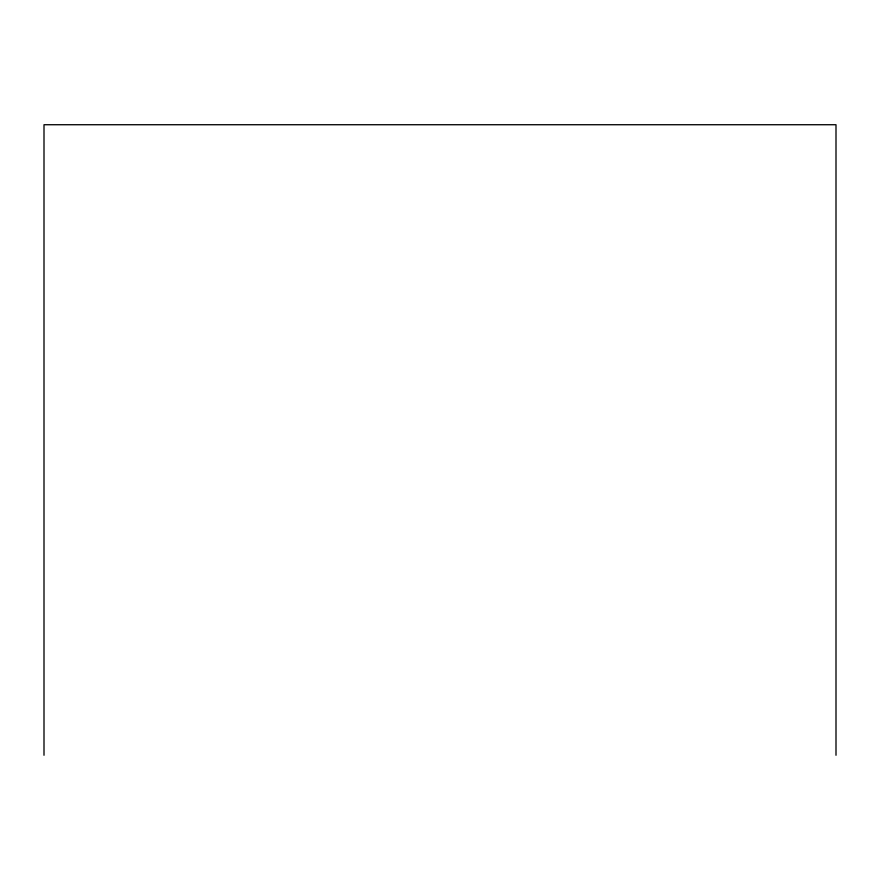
<?xml version="1.0" encoding="UTF-8"?>
<svg xmlns="http://www.w3.org/2000/svg" width="880" height="880" viewBox="0 0 880 880"><rect width="100%" height="100%" fill="white"/><g stroke="black" fill="none" stroke-linecap="round" stroke-linejoin="round"><path stroke-width="1.32" d="M836 755.271L836 124.729L44 124.729L44 755.271"/></g></svg>
